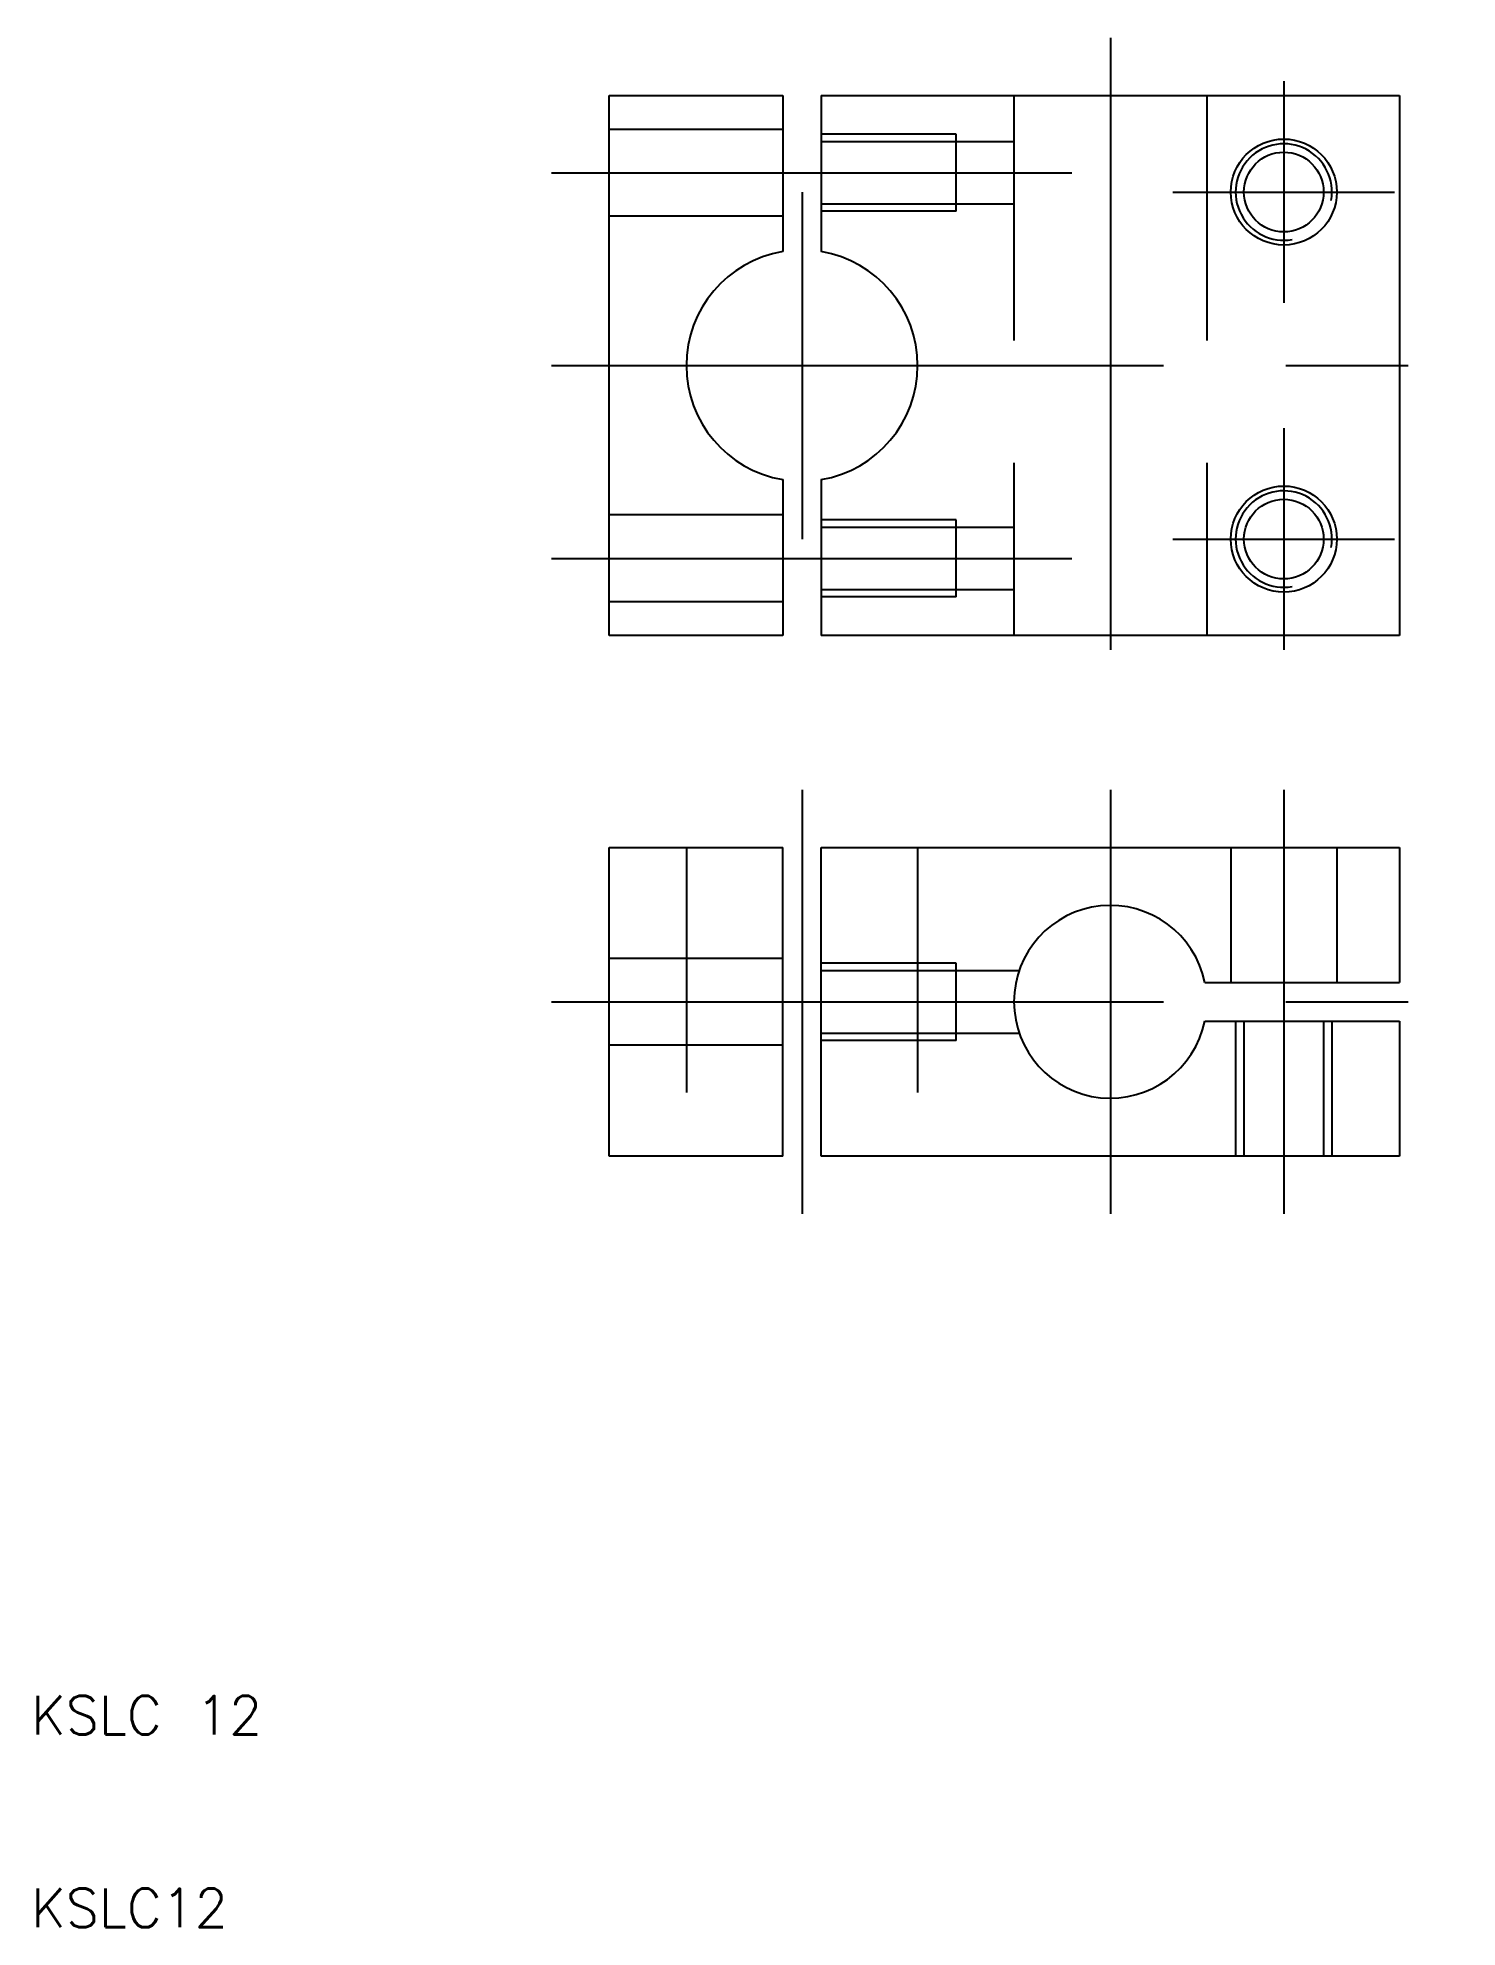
# Model space of a CAD drawing. Extents: x 10.3 to 84, y 10 to 108.
import ezdxf

# ---------------------------------------------------------------- set-up
doc = ezdxf.new("R2010")
doc.units = 0
doc.linetypes.add('CENTER', pattern=[50.8, 31.75, -6.35, 6.35, -6.35])
doc.linetypes.add('DASHED', pattern=[19.05, 12.7, -6.35])
doc.layers.get('0').update_dxf_attribs({"linetype": 'CONTINUOUS'})
doc.layers.add('CENTER', color=1, linetype='CENTER')
doc.styles.get("Standard").update_dxf_attribs({"font": 'txt.shx'})

msp = doc.modelspace()

# ---------------------------------------------------------------- linework, layer by layer
for p, q in [((40, 77), (40, 105)), ((40, 105), (49, 105)), ((49, 105), (49, 96.916)), ((51, 105), (81, 105)), ((51, 105), (51, 96.916)), ((81, 105), (81, 77)), ((49, 85.084), (49, 77)), ((51, 85.084), (51, 77)), ((49, 77), (40, 77)), ((81, 77), (51, 77)), ((40, 66), (49, 66)), ((40, 50), (40, 66)), ((49, 50), (49, 66)), ((51, 66), (81, 66)), ((51, 50), (51, 66)), ((81, 66), (81, 59)), ((70.899, 59), (81, 59)), ((70.899, 57), (81, 57)), ((81, 57), (81, 50)), ((49, 50), (40, 50)), ((81, 50), (51, 50))]:
    msp.add_line(p, q)
at = {"color": 3, "linetype": 'DASHED'}
for p, q in [((61, 105), (61, 77)), ((71, 105), (71, 77)), ((49, 103.25), (40, 103.25)), ((58, 103), (51, 103)), ((58, 99), (58, 103)), ((51, 102.621), (61, 102.621)), ((51, 99.379), (61, 99.379)), ((58, 99), (51, 99)), ((49, 98.75), (40, 98.75)), ((49, 83.25), (40, 83.25)), ((58, 83), (51, 83)), ((51, 82.621), (61, 82.621)), ((58, 79), (58, 83)), ((49, 78.75), (40, 78.75)), ((51, 79.379), (61, 79.379)), ((58, 79), (51, 79)), ((44, 66), (44, 50)), ((56, 66), (56, 50)), ((72.25, 66), (72.25, 59)), ((77.75, 66), (77.75, 59)), ((49, 60.25), (40, 60.25)), ((58, 60), (51, 60)), ((58, 56), (58, 60)), ((51, 59.621), (61.27, 59.621)), ((72.5, 57), (72.5, 50)), ((72.933, 57), (72.933, 50)), ((77.067, 57), (77.067, 50)), ((77.5, 57), (77.5, 50)), ((51, 56.379), (61.27, 56.379)), ((58, 56), (51, 56)), ((49, 55.75), (40, 55.75))]:
    msp.add_line(p, q, dxfattribs=at)
for centre, radius in [((75, 100), 2.75), ((75, 100), 2.067), ((75, 82), 2.75), ((75, 82), 2.067)]:
    msp.add_circle(centre, radius)
at = {"color": 3}
for centre in [(75, 100), (75, 82)]:
    msp.add_arc(centre, 2.5, 350, 280, dxfattribs=at)
for centre, radius, start, end in [((50, 91), 6, 99.59407, 260.40593), ((50, 91), 6, 279.59407, 80.40593), ((66, 58), 5, 11.53696, 348.46304)]:
    msp.add_arc(centre, radius, start, end)
at = {"layer": 'CENTER'}
for p, q in [((66, 108), (66, 74)), ((75, 105.75), (75, 94.25)), ((37, 101), (64, 101)), ((50, 100), (50, 82)), ((69.25, 100), (80.75, 100)), ((37, 91), (84, 91)), ((75, 87.75), (75, 76.25)), ((69.25, 82), (80.75, 82)), ((37, 81), (64, 81)), ((50, 69), (50, 47)), ((66, 69), (66, 47)), ((75, 69), (75, 47)), ((37, 58), (84, 58))]:
    msp.add_line(p, q, dxfattribs=at)

# ---------------------------------------------------------------- texts
for s, p in [('KSLC 12', (10, 20)), ('KSLC12', (10, 10))]:
    msp.add_text(s, height=2).set_placement(p)

doc.saveas('drawing.dxf')
